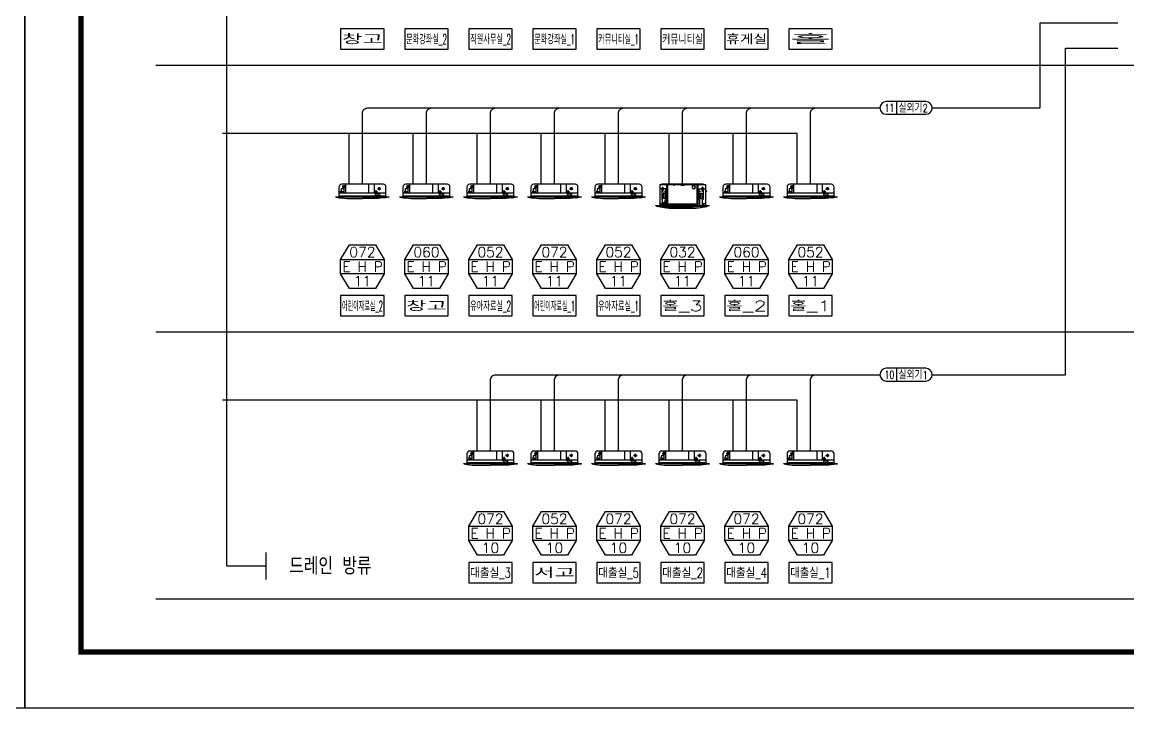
# Model space of a CAD drawing. Header units: millimetres. Extents: x -56261 to 196039, y 9480 to 100001.
# Drawn here: x -14265 to 6462, y 70301 to 83153 of the extents above; entities that cross this region are included whole.
import ezdxf
from ezdxf.enums import TextEntityAlignment as Align

# ---------------------------------------------------------------- set-up
doc = ezdxf.new("R2010")
doc.units = ezdxf.units.MM
for name, color, linetype in [('DVM_INDOOR', 7, 'Continuous'), ('DVM_INOUT_MARK', 2, 'Continuous'), ('DVM_INOUT_NAME', 7, 'Continuous'), ('DVM_REPORT', 7, 'Continuous'), ('FORM', 4, 'Continuous')]:
    doc.layers.add(name, color=color, linetype=linetype)
doc.styles.add('DVM_DEFAULT', font='romans.shx', dxfattribs={"bigfont": 'whgtxt.shx'})

# ---------------------------------------------------------------- blocks, each defined once
blk = doc.blocks.new('FORM_기계', base_point=(381614, -321275))
at = {"layer": 'FORM', "color": 7}
blk.add_lwpolyline([(381614, -321275), (465714, -321275), (465714, -261875), (381614, -261875)], close=True, dxfattribs=at)
at = {"layer": 'FORM', "const_width": 200}
blk.add_lwpolyline([(463614, -319175), (383714, -319175), (383714, -263975), (463614, -263975)], close=True, dxfattribs=at)
blk = doc.blocks.new('ID_C_G4_S_F')
at = {"layer": 'DVM_INDOOR', "color": 0}
for p, q in [((419, -161), (-419, -161)), ((-393, -132), (-393, -137)), ((-393, -137), (-334, -137)), ((-380, -130), (-391, -130)), ((-362, -45), (-300, -45)), ((-330, -17), (-330, -74)), ((-295, -161), (-295, 0)), ((115, -158), (115, 0)), ((208, -132), (270, -132)), ((213, -161), (213, 0)), ((240, -104), (240, -161)), ((268, -79), (330, -79)), ((300, -51), (300, -108)), ((-475, -222), (475, -222)), ((-474, -231), (-475, -222)), ((473, -232), (-474, -231)), ((-474, -231), (-417, -242)), ((-419, -204), (-421, -222)), ((-417, -242), (-324, -250)), ((-324, -250), (-272, -252)), ((-272, -253), (0, -253)), ((272, -253), (0, -253)), ((325, -250), (272, -253)), ((417, -242), (325, -250)), ((473, -232), (417, -242)), ((419, -204), (421, -222)), ((475, -222), (473, -232))]:
    blk.add_line(p, q, dxfattribs=at)
at = {"layer": 'DVM_INDOOR', "color": 0, "linetype": 'Continuous'}
blk.add_line((-475, -222), (-445, -222), dxfattribs=at)
at = {"layer": 'DVM_INDOOR', "color": 0}
for points in [[(-419, -204), (419, -204), (419, -50, 0.414214), (369, 0), (-369, 0, 0.414214), (-419, -50)], [(234, -168, -0.414214), (239, -163), (300, -163, -0.414214), (305, -168), (305, -194, -0.414214), (300, -199), (239, -199, -0.414214), (234, -194)]]:
    blk.add_lwpolyline(points, format="xyb", close=True, dxfattribs=at)
blk.add_lwpolyline([(-326, -130), (-326, -83), (-380, -83), (-380, -130), (-334, -130, -0.405543), (-334, -131), (-333, -139, 0.407705), (-333, -140), (-326, -140), (-326, -129)], format="xyb", dxfattribs=at)
for centre, radius in [((-330, -45), 21.5), ((240, -132), 13.9), ((300, -79), 18.1)]:
    blk.add_circle(centre, radius, dxfattribs=at)
blk.add_arc((-391, -132), 2.06, 90.0098, 180.5843, dxfattribs=at)
at = {"layer": 'DVM_INDOOR', "color": 0, "linetype": 'Continuous'}
blk.add_open_spline([(-272, -253), (-272, -253), (-272, -253), (-272, -253), (-272, -253), (-272, -253), (-272, -252)], degree=3, knots=[0, 0, 0, 0, 0.266908, 0.499916, 0.771855, 1, 1, 1, 1], dxfattribs=at)
blk = doc.blocks.new('ID_C_M4_S_F')
at = {"layer": 'DVM_INDOOR', "color": 0}
for p, q in [((-287, -4), (288, -4)), ((-287, -4), (-287, -268)), ((-284, -4), (-284, -242)), ((-208, -56), (-284, -56)), ((-261, 0), (-270, -4)), ((-262, -48), (-241, -48)), ((-262, -48), (-262, -56)), ((-241, -58), (-262, -58)), ((-262, -66), (-262, -58)), ((-241, -66), (-262, -66)), ((261, 0), (-261, 0)), ((-260, -66), (-260, -194)), ((-257, -48), (-257, -56)), ((-257, -66), (-257, -58)), ((-256, -36), (-256, -48)), ((-256, -36), (-252, -36)), ((-256, -66), (-256, -82)), ((-252, -36), (-248, -36)), ((-248, -36), (-248, -48)), ((-248, -66), (-248, -82)), ((-246, -48), (-246, -56)), ((-246, -58), (-246, -66)), ((-222, -112), (-244, -112)), ((-244, -113), (-244, -181)), ((-241, -48), (-241, -56)), ((-241, -58), (-241, -66)), ((-222, -113), (-222, -181)), ((-208, -196), (-208, -56)), ((-195, -260), (-195, -4)), ((-184, -260), (-184, -4)), ((-16, -4), (-16, -20)), ((16, -17), (-16, -17)), ((16, -18), (-16, -18)), ((-16, -20), (-13, -18)), ((16, -20), (13, -18)), ((16, -4), (16, -20)), ((119, -36), (121, -36)), ((119, -37), (121, -37)), ((140, -18), (140, -16)), ((140, -58), (140, -56)), ((141, -18), (141, -16)), ((141, -58), (141, -56)), ((160, -36), (162, -36)), ((160, -37), (162, -37)), ((184, -260), (184, -4)), ((195, -260), (195, -4)), ((208, -56), (288, -56)), ((208, -196), (208, -56)), ((222, -112), (244, -112)), ((222, -113), (222, -181)), ((262, -48), (241, -48)), ((241, -48), (241, -56)), ((241, -58), (241, -66)), ((241, -66), (262, -66)), ((244, -113), (244, -181)), ((246, -48), (246, -56)), ((246, -58), (246, -66)), ((252, -36), (248, -36)), ((248, -36), (248, -48)), ((248, -66), (248, -82)), ((256, -36), (252, -36)), ((256, -36), (256, -48)), ((256, -66), (256, -82)), ((257, -48), (257, -56)), ((257, -66), (257, -58)), ((260, -66), (260, -194)), ((261, 0), (270, -4)), ((262, -48), (262, -56)), ((262, -66), (262, -58)), ((288, -4), (288, -268)), ((288, -76), (290, -76)), ((288, -98), (290, -98)), ((290, -76), (290, -98)), ((290, -81), (292, -81)), ((290, -93), (292, -93)), ((292, -81), (293, -82)), ((292, -81), (292, -93)), ((292, -93), (293, -92)), ((293, -82), (293, -92)), ((293, -83), (294, -83)), ((293, -91), (294, -91)), ((294, -82), (303, -82)), ((294, -82), (294, -92)), ((294, -92), (303, -92)), ((295, -82), (295, -92)), ((303, -82), (303, -92)), ((-335, -269), (-335, -268)), ((-335, -268), (336, -268)), ((-334, -272), (-335, -269)), ((-334, -272), (-309, -278)), ((-333, -270), (-333, -268)), ((-333, -270), (-331, -272)), ((333, -272), (-333, -272)), ((-309, -277), (-309, -278)), ((-305, -277), (310, -277)), ((-243, -242), (-287, -242)), ((-283, -260), (-283, -268)), ((195, -260), (-283, -260)), ((-251, -194), (-260, -194)), ((-251, -242), (-251, -194)), ((-222, -181), (-244, -181)), ((-243, -242), (-243, -268)), ((-195, -244), (-243, -244)), ((-208, -196), (-217, -196)), ((-217, -244), (-217, -196)), ((-199, -219), (-217, -219)), ((-203, -223), (-217, -223)), ((-217, -223), (-203, -235)), ((-217, -235), (-203, -223)), ((-203, -235), (-217, -235)), ((-203, -235), (-203, -223)), ((-199, -219), (-199, -235)), ((195, -249), (-184, -249)), ((-141, -277), (-110, -293)), ((-103, -277), (-103, -290)), ((103, -277), (103, -290)), ((141, -277), (110, -293)), ((208, -196), (217, -196)), ((217, -268), (217, -196)), ((222, -181), (244, -181)), ((248, -240), (248, -268)), ((248, -240), (251, -240)), ((251, -242), (251, -194)), ((251, -194), (260, -194)), ((251, -240), (251, -268)), ((251, -242), (288, -242)), ((266, -268), (266, -242)), ((267, -268), (267, -242)), ((309, -277), (309, -279)), ((334, -272), (310, -277)), ((336, -269), (334, -272)), ((336, -268), (336, -269)), ((-202, -293), (-202, -297)), ((-202, -297), (202, -297)), ((-168, -299), (-202, -297)), ((-198, -293), (110, -293)), ((-168, -299), (168, -299)), ((-110, -293), (-110, -296)), ((110, -293), (110, -296)), ((308, -280), (135, -280)), ((168, -299), (202, -297)), ((202, -297), (307, -281)), ((309, -279), (307, -281))]:
    blk.add_line(p, q, dxfattribs=at)
for centre, radius in [((-249, -90), 2.5), ((-220, -90), 2.5), ((-107, -13), 2.5), ((117, -14), 0.564), ((117, -59), 0.564), ((141, -10), 0.564), ((164, -15), 0.564), ((164, -59), 0.564), ((220, -90), 2.5), ((249, -90), 2.5), ((-234, -229), 2.5)]:
    blk.add_circle(centre, radius, dxfattribs=at)
for centre, radius, start, end in [((-252, -79), 5.1, 218.3262, 321.6738), ((-244, -113), 0.5, 90, 180), ((-222, -113), 0.5, 0, 90), ((141, -37), 21.4, 91.3361, 178.6639), ((141, -37), 21.4, 181.3361, 268.6639), ((141, -37), 19.4, 91.4735, 178.5265), ((141, -37), 19.4, 181.4735, 268.5265), ((141, -37), 21.4, 1.3361, 88.6639), ((141, -37), 19.4, 1.4735, 88.5265), ((141, -37), 21.4, 271.3361, 358.6639), ((141, -37), 19.4, 271.4735, 358.5265), ((222, -113), 0.5, 90, 180), ((244, -113), 0.5, 0, 90), ((252, -79), 5.1, 218.3262, 321.6738), ((-134, 500), 796, 257.3418, 265.4304), ((-244, -181), 0.5, 180, 270), ((-222, -181), 0.5, 270, 0), ((222, -181), 0.5, 180, 270), ((244, -181), 0.5, 270, 0), ((-111, -296), 1.5, 270, 0), ((-106, -290), 3, 270, 0), ((106, -290), 3, 180, 270), ((111, -296), 1.5, 180, 270)]:
    blk.add_arc(centre, radius, start, end, dxfattribs=at)

msp = doc.modelspace()

# ---------------------------------------------------------------- linework, layer by layer
at = {"layer": 'DVM_INOUT_MARK', "color": 2}
for p, q in [((-8293.9, 78707), (-7478.4, 78707)), ((-7093.9, 78707), (-6278.4, 78707)), ((-5893.9, 78707), (-5078.4, 78707)), ((-4693.9, 78707), (-3878.4, 78707)), ((-3493.9, 78707), (-2678.4, 78707)), ((-2293.9, 78707), (-1478.4, 78707)), ((-1093.9, 78707), (-278.4, 78707)), ((106.1, 78707), (921.6, 78707)), ((-7478.4, 78435.2), (-8293.9, 78435.2)), ((-6278.4, 78435.2), (-7093.9, 78435.2)), ((-5078.4, 78435.2), (-5893.9, 78435.2)), ((-3878.4, 78435.2), (-4693.9, 78435.2)), ((-2678.4, 78435.2), (-3493.9, 78435.2)), ((-1478.4, 78435.2), (-2293.9, 78435.2)), ((-278.4, 78435.2), (-1093.9, 78435.2)), ((921.6, 78435.2), (106.1, 78435.2)), ((-5893.9, 73707), (-5078.4, 73707)), ((-4693.9, 73707), (-3878.4, 73707)), ((-3493.9, 73707), (-2678.4, 73707)), ((-2293.9, 73707), (-1478.4, 73707)), ((-1093.9, 73707), (-278.4, 73707)), ((106.1, 73707), (921.6, 73707)), ((-5078.4, 73435.2), (-5893.9, 73435.2)), ((-3878.4, 73435.2), (-4693.9, 73435.2)), ((-2678.4, 73435.2), (-3493.9, 73435.2)), ((-1478.4, 73435.2), (-2293.9, 73435.2)), ((-278.4, 73435.2), (-1093.9, 73435.2)), ((921.6, 73435.2), (106.1, 73435.2))]:
    msp.add_line(p, q, dxfattribs=at)
for points in [[(-8130.8, 78978.9), (-7641.5, 78978.9), (-7478.4, 78707), (-7478.4, 78435.2), (-7641.5, 78163.4), (-8130.8, 78163.4), (-8293.9, 78435.2), (-8293.9, 78707), (-8130.8, 78978.9)], [(-6930.8, 78978.9), (-6441.5, 78978.9), (-6278.4, 78707), (-6278.4, 78435.2), (-6441.5, 78163.4), (-6930.8, 78163.4), (-7093.9, 78435.2), (-7093.9, 78707), (-6930.8, 78978.9)], [(-5730.8, 78978.9), (-5241.5, 78978.9), (-5078.4, 78707), (-5078.4, 78435.2), (-5241.5, 78163.4), (-5730.8, 78163.4), (-5893.9, 78435.2), (-5893.9, 78707), (-5730.8, 78978.9)], [(-4530.8, 78978.9), (-4041.5, 78978.9), (-3878.4, 78707), (-3878.4, 78435.2), (-4041.5, 78163.4), (-4530.8, 78163.4), (-4693.9, 78435.2), (-4693.9, 78707), (-4530.8, 78978.9)], [(-3330.8, 78978.9), (-2841.5, 78978.9), (-2678.4, 78707), (-2678.4, 78435.2), (-2841.5, 78163.4), (-3330.8, 78163.4), (-3493.9, 78435.2), (-3493.9, 78707), (-3330.8, 78978.9)], [(-2130.8, 78978.9), (-1641.5, 78978.9), (-1478.4, 78707), (-1478.4, 78435.2), (-1641.5, 78163.4), (-2130.8, 78163.4), (-2293.9, 78435.2), (-2293.9, 78707), (-2130.8, 78978.9)], [(-930.8, 78978.9), (-441.5, 78978.9), (-278.4, 78707), (-278.4, 78435.2), (-441.5, 78163.4), (-930.8, 78163.4), (-1093.9, 78435.2), (-1093.9, 78707), (-930.8, 78978.9)], [(269.2, 78978.9), (758.5, 78978.9), (921.6, 78707), (921.6, 78435.2), (758.5, 78163.4), (269.2, 78163.4), (106.1, 78435.2), (106.1, 78707), (269.2, 78978.9)], [(-5730.8, 73978.9), (-5241.5, 73978.9), (-5078.4, 73707), (-5078.4, 73435.2), (-5241.5, 73163.4), (-5730.8, 73163.4), (-5893.9, 73435.2), (-5893.9, 73707), (-5730.8, 73978.9)], [(-4530.8, 73978.9), (-4041.5, 73978.9), (-3878.4, 73707), (-3878.4, 73435.2), (-4041.5, 73163.4), (-4530.8, 73163.4), (-4693.9, 73435.2), (-4693.9, 73707), (-4530.8, 73978.9)], [(-3330.8, 73978.9), (-2841.5, 73978.9), (-2678.4, 73707), (-2678.4, 73435.2), (-2841.5, 73163.4), (-3330.8, 73163.4), (-3493.9, 73435.2), (-3493.9, 73707), (-3330.8, 73978.9)], [(-2130.8, 73978.9), (-1641.5, 73978.9), (-1478.4, 73707), (-1478.4, 73435.2), (-1641.5, 73163.4), (-2130.8, 73163.4), (-2293.9, 73435.2), (-2293.9, 73707), (-2130.8, 73978.9)], [(-930.8, 73978.9), (-441.5, 73978.9), (-278.4, 73707), (-278.4, 73435.2), (-441.5, 73163.4), (-930.8, 73163.4), (-1093.9, 73435.2), (-1093.9, 73707), (-930.8, 73978.9)], [(269.2, 73978.9), (758.5, 73978.9), (921.6, 73707), (921.6, 73435.2), (758.5, 73163.4), (269.2, 73163.4), (106.1, 73435.2), (106.1, 73707), (269.2, 73978.9)]]:
    msp.add_lwpolyline(points, dxfattribs=at)
at = {"layer": 'DVM_INOUT_NAME'}
for points in [[(-8293.9, 82646.9), (-7478.4, 82646.9), (-7478.4, 83027.5), (-8293.9, 83027.5)], [(-7093.9, 82646.9), (-6278.4, 82646.9), (-6278.4, 83027.5), (-7093.9, 83027.5)], [(-5893.9, 82646.9), (-5078.4, 82646.9), (-5078.4, 83027.5), (-5893.9, 83027.5)], [(-4693.9, 82646.9), (-3878.4, 82646.9), (-3878.4, 83027.5), (-4693.9, 83027.5)], [(-3493.9, 82646.9), (-2678.4, 82646.9), (-2678.4, 83027.5), (-3493.9, 83027.5)], [(-2293.9, 82646.9), (-1478.4, 82646.9), (-1478.4, 83027.5), (-2293.9, 83027.5)], [(-1093.9, 82646.9), (-278.4, 82646.9), (-278.4, 83027.5), (-1093.9, 83027.5)], [(106.1, 82646.9), (921.6, 82646.9), (921.6, 83027.5), (106.1, 83027.5)], [(-8293.9, 77646.9), (-7478.4, 77646.9), (-7478.4, 78027.5), (-8293.9, 78027.5)], [(-7093.9, 77646.9), (-6278.4, 77646.9), (-6278.4, 78027.5), (-7093.9, 78027.5)], [(-5893.9, 77646.9), (-5078.4, 77646.9), (-5078.4, 78027.5), (-5893.9, 78027.5)], [(-4693.9, 77646.9), (-3878.4, 77646.9), (-3878.4, 78027.5), (-4693.9, 78027.5)], [(-3493.9, 77646.9), (-2678.4, 77646.9), (-2678.4, 78027.5), (-3493.9, 78027.5)], [(-2293.9, 77646.9), (-1478.4, 77646.9), (-1478.4, 78027.5), (-2293.9, 78027.5)], [(-1093.9, 77646.9), (-278.4, 77646.9), (-278.4, 78027.5), (-1093.9, 78027.5)], [(106.1, 77646.9), (921.6, 77646.9), (921.6, 78027.5), (106.1, 78027.5)], [(-5893.9, 72646.9), (-5078.4, 72646.9), (-5078.4, 73027.5), (-5893.9, 73027.5)], [(-4693.9, 72646.9), (-3878.4, 72646.9), (-3878.4, 73027.5), (-4693.9, 73027.5)], [(-3493.9, 72646.9), (-2678.4, 72646.9), (-2678.4, 73027.5), (-3493.9, 73027.5)], [(-2293.9, 72646.9), (-1478.4, 72646.9), (-1478.4, 73027.5), (-2293.9, 73027.5)], [(-1093.9, 72646.9), (-278.4, 72646.9), (-278.4, 73027.5), (-1093.9, 73027.5)], [(106.1, 72646.9), (921.6, 72646.9), (921.6, 73027.5), (106.1, 73027.5)]]:
    msp.add_lwpolyline(points, close=True, dxfattribs=at)
at = {"layer": 'DVM_REPORT', "color": 7}
for p, q in [((-11761.1, 82346.9), (16626.7, 82346.9)), ((-11761.1, 77346.9), (16626.7, 77346.9)), ((-11761.1, 72346.9), (16626.7, 72346.9))]:
    msp.add_line(p, q, dxfattribs=at)
at = {"layer": 'DVM_REPORT', "color": 4}
for p, q in [((2127.2, 81664.9), (2127.2, 81424.9)), ((2127.2, 76664.9), (2127.2, 76424.9))]:
    msp.add_line(p, q, dxfattribs=at)
at = {"layer": 'DVM_REPORT', "color": 7, "ltscale": 50}
msp.add_line((-9697.6, 73212.2), (-9697.6, 72708.2), dxfattribs=at)
at = {"layer": 'DVM_REPORT', "color": 5, "ltscale": 20}
for points in [[(-10425.6, 72960.2), (-10425.6, 91064.9)], [(263.8, 80114.9), (263.8, 81064.9), (-10511.1, 81064.9)], [(-8136.2, 80114.9), (-8136.2, 81064.9)], [(-6936.2, 80114.9), (-6936.2, 81064.9)], [(-5736.2, 80114.9), (-5736.2, 81064.9)], [(-4536.2, 80114.9), (-4536.2, 81064.9)], [(-3336.2, 80114.9), (-3336.2, 81064.9)], [(-2136.2, 80114.9), (-2136.2, 81064.9)], [(-936.2, 80114.9), (-936.2, 81064.9)], [(263.8, 75114.9), (263.8, 76064.9), (-10511.1, 76064.9)], [(-5736.2, 75114.9), (-5736.2, 76064.9)], [(-4536.2, 75114.9), (-4536.2, 76064.9)], [(-3336.2, 75114.9), (-3336.2, 76064.9)], [(-2136.2, 75114.9), (-2136.2, 76064.9)], [(-936.2, 75114.9), (-936.2, 76064.9)]]:
    msp.add_lwpolyline(points, dxfattribs=at)
at = {"layer": 'DVM_REPORT', "color": 3}
for points in [[(2793.8, 81544.9), (4815.8, 81544.9), (4815.8, 83142.7), (6274.6, 83142.7)], [(2793.8, 76544.9), (5295.8, 76544.9), (5295.8, 82662.7), (6274.6, 82662.7)]]:
    msp.add_lwpolyline(points, dxfattribs=at)
at = {"layer": 'DVM_REPORT', "color": 4}
for points in [[(2673.8, 81664.9), (1933.8, 81664.9, 1), (1933.8, 81424.9), (2673.8, 81424.9, 1)], [(2673.8, 76664.9), (1933.8, 76664.9, 1), (1933.8, 76424.9), (2673.8, 76424.9, 1)]]:
    msp.add_lwpolyline(points, format="xyb", close=True, dxfattribs=at)
at = {"layer": 'DVM_REPORT', "color": 3}
for points in [[(-7886.2, 80114.9), (-7886.2, 81444.9, -0.4142136), (-7786.2, 81544.9), (1813.8, 81544.9)], [(-6686.2, 80114.9), (-6686.2, 81444.9, -0.4142136), (-6586.2, 81544.9), (1813.8, 81544.9)], [(-5486.2, 80114.9), (-5486.2, 81444.9, -0.4142136), (-5386.2, 81544.9), (1813.8, 81544.9)], [(-4286.2, 80114.9), (-4286.2, 81444.9, -0.4142136), (-4186.2, 81544.9), (1813.8, 81544.9)], [(-3086.2, 80114.9), (-3086.2, 81444.9, -0.4142136), (-2986.2, 81544.9), (1813.8, 81544.9)], [(-1886.2, 80114.9), (-1886.2, 81444.9, -0.4142136), (-1786.2, 81544.9), (1813.8, 81544.9)], [(-686.2, 80114.9), (-686.2, 81444.9, -0.4142136), (-586.2, 81544.9), (1813.8, 81544.9)], [(513.8, 80114.9), (513.8, 81444.9, -0.4142136), (613.8, 81544.9), (1813.8, 81544.9)], [(-5486.2, 75114.9), (-5486.2, 76444.9, -0.4142136), (-5386.2, 76544.9), (1813.8, 76544.9)], [(-4286.2, 75114.9), (-4286.2, 76444.9, -0.4142136), (-4186.2, 76544.9), (1813.8, 76544.9)], [(-3086.2, 75114.9), (-3086.2, 76444.9, -0.4142136), (-2986.2, 76544.9), (1813.8, 76544.9)], [(-1886.2, 75114.9), (-1886.2, 76444.9, -0.4142136), (-1786.2, 76544.9), (1813.8, 76544.9)], [(-686.2, 75114.9), (-686.2, 76444.9, -0.4142136), (-586.2, 76544.9), (1813.8, 76544.9)], [(513.8, 75114.9), (513.8, 76444.9, -0.4142136), (613.8, 76544.9), (1813.8, 76544.9)]]:
    msp.add_lwpolyline(points, format="xyb", dxfattribs=at)
at = {"layer": 'DVM_REPORT', "color": 5, "ltscale": 50}
msp.add_lwpolyline([(-10425.6, 72960.2), (-9697.6, 72960.2)], dxfattribs=at)

# ---------------------------------------------------------------- block references
at = {"layer": 'DVM_REPORT', "color": 2}
for name, p, xscale, yscale, zscale in [('ID_C_G4_S_F', (-7886.2, 80114.9), 1.052751036882979, 1.052751036882979, 1.052751036882979), ('ID_C_G4_S_F', (-6686.2, 80114.9), 1.052751036882979, 1.052751036882979, 1.052751036882979), ('ID_C_G4_S_F', (-5486.2, 80114.9), 1.052751036882979, 1.052751036882979, 1.052751036882979), ('ID_C_G4_S_F', (-4286.2, 80114.9), 1.052751036882979, 1.052751036882979, 1.052751036882979), ('ID_C_G4_S_F', (-3086.2, 80114.9), 1.052751036882979, 1.052751036882979, 1.052751036882979), ('ID_C_M4_S_F', (-1886.2, 80114.9), 1.490312965722802, 1.490312965722802, 1.490312965722802), ('ID_C_G4_S_F', (-686.2, 80114.9), 1.052751036882979, 1.052751036882979, 1.052751036882979), ('ID_C_G4_S_F', (513.8, 80114.9), 1.052751036882979, 1.052751036882979, 1.052751036882979)]:
    msp.add_blockref(name, p, dxfattribs=dict(at, xscale=xscale, yscale=yscale, zscale=zscale))
at = {"layer": 'DVM_REPORT', "color": 1, "xscale": 1.052751036882979, "yscale": 1.052751036882979, "zscale": 1.052751036882979}
for p in [(-5486.2, 75114.9), (-4286.2, 75114.9), (-3086.2, 75114.9), (-1886.2, 75114.9), (-686.2, 75114.9), (513.8, 75114.9)]:
    msp.add_blockref('ID_C_G4_S_F', p, dxfattribs=at)
at = {"layer": 'FORM', "xscale": 0.5, "yscale": 0.5, "zscale": 0.5}
for p in [(-56261.1, 70301.1), (-14211.1, 70301.1)]:
    msp.add_blockref('FORM_기계', p, dxfattribs=at)

# ---------------------------------------------------------------- texts
at = {"layer": 'DVM_INOUT_MARK', "color": 2, "style": 'DVM_DEFAULT'}
for s, p in [('072', (-7886.2, 78843)), ('060', (-6686.2, 78843)), ('052', (-5486.2, 78843)), ('072', (-4286.2, 78843)), ('052', (-3086.2, 78843)), ('032', (-1886.2, 78843)), ('060', (-686.2, 78843)), ('052', (513.8, 78843)), ('11', (-7886.2, 78299.3)), ('11', (-6686.2, 78299.3)), ('11', (-5486.2, 78299.3)), ('11', (-4286.2, 78299.3)), ('11', (-3086.2, 78299.3)), ('11', (-1886.2, 78299.3)), ('11', (-686.2, 78299.3)), ('11', (513.8, 78299.3)), ('072', (-5486.2, 73843)), ('052', (-4286.2, 73843)), ('072', (-3086.2, 73843)), ('072', (-1886.2, 73843)), ('072', (-686.2, 73843)), ('072', (513.8, 73843)), ('10', (-5486.2, 73299.3)), ('10', (-4286.2, 73299.3)), ('10', (-3086.2, 73299.3)), ('10', (-1886.2, 73299.3)), ('10', (-686.2, 73299.3)), ('10', (513.8, 73299.3))]:
    msp.add_text(s, height=190.29, dxfattribs=at).set_placement(p, align=Align.MIDDLE_CENTER)
at = {"layer": 'DVM_INOUT_MARK', "color": 2, "style": 'DVM_DEFAULT', "width": 0.967867}
for p, p2 in [((-8259.2, 78476.1), (-7503.8, 78476.1)), ((-7059.2, 78476.1), (-6303.8, 78476.1)), ((-5859.2, 78476.1), (-5103.8, 78476.1)), ((-4659.2, 78476.1), (-3903.8, 78476.1)), ((-3459.2, 78476.1), (-2703.8, 78476.1)), ((-2259.2, 78476.1), (-1503.8, 78476.1)), ((-1059.2, 78476.1), (-303.8, 78476.1)), ((140.8, 78476.1), (896.2, 78476.1)), ((-5859.2, 73476.1), (-5103.8, 73476.1)), ((-4659.2, 73476.1), (-3903.8, 73476.1)), ((-3459.2, 73476.1), (-2703.8, 73476.1)), ((-2259.2, 73476.1), (-1503.8, 73476.1)), ((-1059.2, 73476.1), (-303.8, 73476.1)), ((140.8, 73476.1), (896.2, 73476.1))]:
    msp.add_text('E H P', height=190.29, dxfattribs=at).set_placement(p, p2, align=Align.FIT)
at = {"layer": 'DVM_INOUT_NAME', "style": 'DVM_DEFAULT'}
for s, height, width, p, p2 in [('창고', 190.29, 1.755329, (-8268, 82738), (-7502.6, 82738)), ('문화강좌실_2', 190.29, 0.478274, (-7068, 82738), (-6302.6, 82738)), ('직원사무실_2', 190.29, 0.478274, (-5868, 82738), (-5102.6, 82738)), ('문화강좌실_1', 190.29, 0.495093, (-4668, 82738), (-3902.6, 82738)), ('커뮤니티실_1', 190.29, 0.495093, (-3468, 82738), (-2702.6, 82738)), ('커뮤니티실', 190.29, 0.661254, (-2268, 82738), (-1502.6, 82738)), ('휴게실', 190.29, 1.149323, (-1068, 82738), (-302.6, 82738)), ('홀', 190.3, 4.02263, (132, 82738), (897.4, 82738)), ('어린이자료실_2', 190.29, 0.414602, (-8268, 77738), (-7502.6, 77738)), ('창고', 190.29, 1.755329, (-7068, 77738), (-6302.6, 77738)), ('유아자료실_2', 190.29, 0.478274, (-5868, 77738), (-5102.6, 77738)), ('어린이자료실_1', 190.29, 0.427182, (-4668, 77738), (-3902.6, 77738)), ('유아자료실_1', 190.29, 0.495093, (-3468, 77738), (-2702.6, 77738)), ('홀_3', 190.29, 1.240003, (-2268, 77738), (-1502.6, 77738)), ('홀_2', 190.29, 1.240003, (-1068, 77738), (-302.6, 77738)), ('홀_1', 190.29, 1.359762, (132, 77738), (897.4, 77738)), ('대출실_3', 190.29, 0.690298, (-5868, 72738), (-5102.6, 72738)), ('서고', 190.29, 1.755329, (-4668, 72738), (-3902.6, 72738)), ('대출실_5', 190.29, 0.690298, (-3468, 72738), (-2702.6, 72738)), ('대출실_2', 190.29, 0.690298, (-2268, 72738), (-1502.6, 72738)), ('대출실_4', 190.29, 0.684703, (-1068, 72738), (-302.6, 72738)), ('대출실_1', 190.29, 0.725888, (132, 72738), (897.4, 72738))]:
    msp.add_text(s, height=height, dxfattribs=dict(at, width=width)).set_placement(p, p2, align=Align.FIT)
at = {"layer": 'DVM_REPORT', "color": 2, "style": 'DVM_DEFAULT', "width": 0.7}
for s, p in [('11', (1991.4, 81544.9)), ('10', (1991.4, 76544.9))]:
    msp.add_text(s, height=150, dxfattribs=at).set_placement(p, align=Align.MIDDLE_CENTER)
at = {"layer": 'DVM_REPORT', "color": 2, "style": 'DVM_DEFAULT'}
for s, width, p, p2 in [('실외기2', 0.780948, (2164, 81463.4), (2712.8, 81463.4)), ('실외기1', 0.831673, (2164, 76463.4), (2712.8, 76463.4))]:
    msp.add_text(s, height=150, dxfattribs=dict(at, width=width)).set_placement(p, p2, align=Align.FIT)
at = {"layer": 'DVM_REPORT', "color": 7, "ltscale": 50, "style": 'DVM_DEFAULT', "width": 0.8}
msp.add_text('드레인 방류', height=322, dxfattribs=at).set_placement((-7716.3, 72960.2), align=Align.MIDDLE_RIGHT)

doc.saveas('drawing.dxf')
